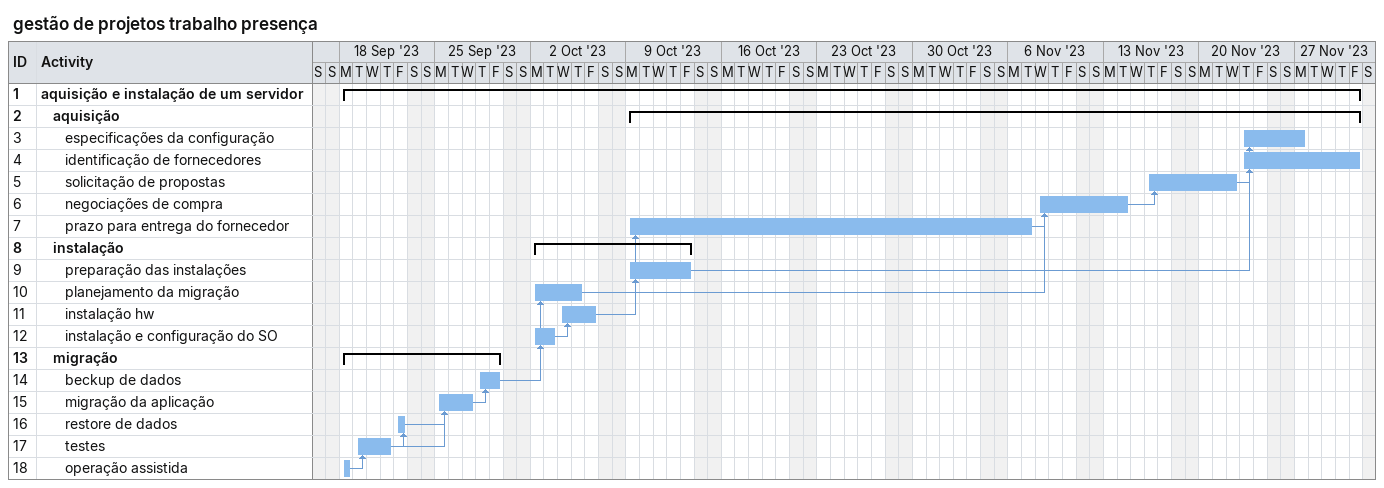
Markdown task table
gestão de projetos trabalho presença

| ID | Level | Task | Start | Finish | Predecessors |
|---|---|---|---|---|---|
| 1 | 1 | **aquisição e instalação de um servidor** | 2023-09-18 | 2023-12-01 |  |
| 2 | 2 | **aquisição** | 2023-10-09 | 2023-12-01 |  |
| 3 | 3 | especificações da configuração | 2023-11-23 | 2023-11-27 | 5, 9 |
| 4 | 3 | identificação de fornecedores | 2023-11-23 | 2023-12-01 | 5, 9 |
| 5 | 3 | solicitação de propostas | 2023-11-16 | 2023-11-22 | 6 |
| 6 | 3 | negociações de compra | 2023-11-08 | 2023-11-14 | 7, 10 |
| 7 | 3 | prazo para entrega do fornecedor | 2023-10-09 | 2023-11-07 | 11 |
| 8 | 2 | **instalação** | 2023-10-02 | 2023-10-13 |  |
| 9 | 3 | preparação das instalações | 2023-10-09 | 2023-10-13 | 11 |
| 10 | 3 | planejamento da migração | 2023-10-02 | 2023-10-05 | 14 |
| 11 | 3 | instalação hw | 2023-10-04 | 2023-10-06 | 12 |
| 12 | 3 | instalação e configuração do SO | 2023-10-02 | 2023-10-03 | 14 |
| 13 | 2 | **migração** | 2023-09-18 | 2023-09-29 |  |
| 14 | 3 | beckup de dados | 2023-09-28 | 2023-09-29 | 15 |
| 15 | 3 | migração da aplicação | 2023-09-25 | 2023-09-27 | 16, 17 |
| 16 | 3 | restore de dados | 2023-09-22 | 2023-09-22 | 17 |
| 17 | 3 | testes | 2023-09-19 | 2023-09-21 | 18 |
| 18 | 3 | operação assistida | 2023-09-18 | 2023-09-18 |  |
